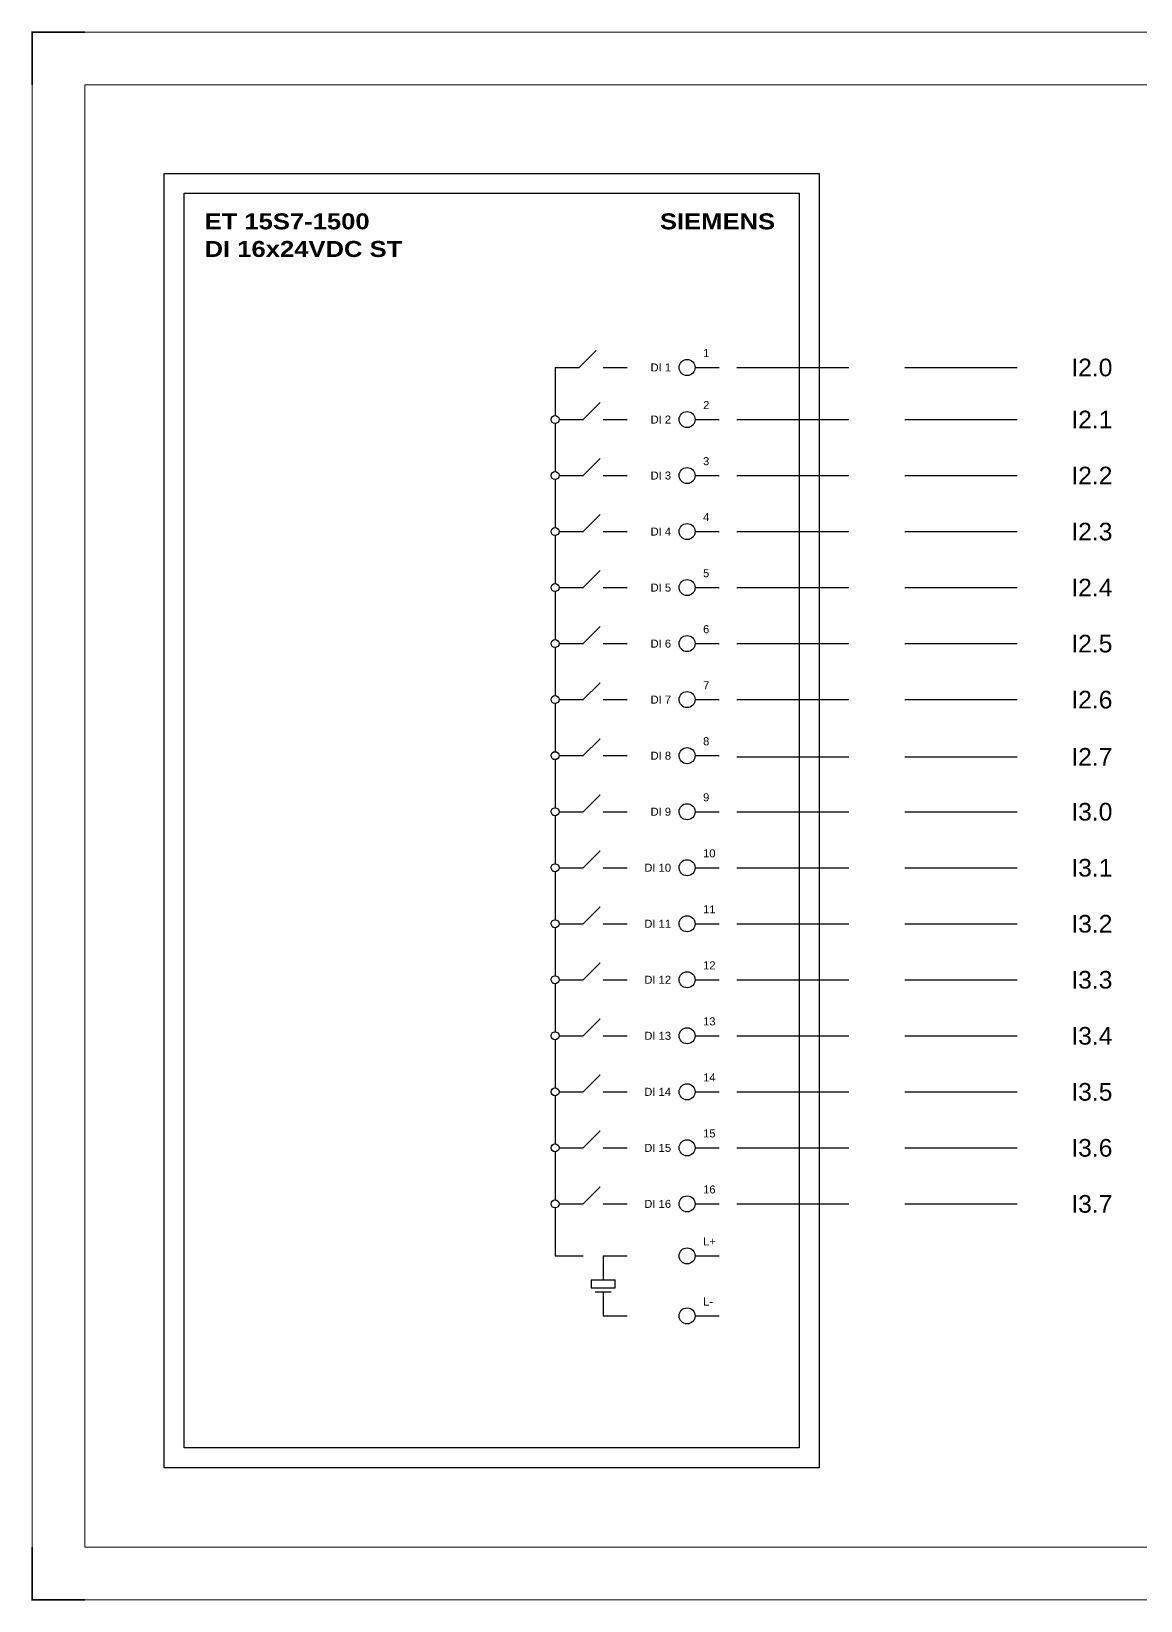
# Model space of a CAD drawing. Header units: centimetres. Extents: x -6233 to 67854, y 107 to 55669.
# Drawn here: x 110 to 3251, y 42496 to 46940 of the extents above; entities that cross this region are included whole.
import ezdxf
from ezdxf.enums import TextEntityAlignment as Align

# ---------------------------------------------------------------- set-up
doc = ezdxf.new("R2010")
doc.units = ezdxf.units.CM
doc.header["$LTSCALE"] = 25.4
doc.linetypes.add('HIDDEN', pattern=[0.375, 0.25, -0.125])
doc.layers.add('Etiket-Line-L', color=7, linetype='Continuous')
doc.layers.add('EtIket-Line-S', color=2, linetype='Continuous')
doc.styles.add('Bold', font='ariblk.ttf', dxfattribs={"height": 25.4})
doc.styles.get("Standard").update_dxf_attribs({"font": 'arial.ttf', "height": 25.4})

# ---------------------------------------------------------------- blocks, each defined once
blk = doc.blocks.new('x5 Out Line')
at = {"const_width": 0.3}
for points in [[(9.65, 286.71), (0, 286.71), (0, 277.06)], [(0, 9.65), (0, 0), (9.65, 0)]]:
    blk.add_lwpolyline(points, dxfattribs=at)
at = {"lineweight": 15}
blk.add_lwpolyline([(395.8, 9.65), (395.8, 277.06), (9.65, 277.06), (9.65, 9.65)], close=True, dxfattribs=at)
at = {"layer": 'EtIket-Line-S', "lineweight": 9, "ltscale": 0.5}
blk.add_lwpolyline([(0, 0), (405.45, 0), (405.45, 286.71), (0, 286.71)], close=True, dxfattribs=at)

msp = doc.modelspace()

# ---------------------------------------------------------------- linework, layer by layer
at = {"ltscale": 50}
for p, q in [((1661.1, 45988.3), (1709.2, 46036.3)), ((1593.1, 45988.3), (1661.1, 45988.3)), ((1593.1, 45988.3), (1593.1, 45852.3)), ((1729.1, 45988.3), (1797.1, 45988.3)), ((1672.5, 45840.9), (1720.6, 45889)), ((1593.1, 45829.6), (1593.1, 45693.6)), ((1604.5, 45840.9), (1672.5, 45840.9)), ((1729.1, 45840.9), (1797.1, 45840.9)), ((1672.5, 45682.3), (1720.6, 45730.4)), ((1593.1, 45671), (1593.1, 45535)), ((1604.5, 45682.3), (1672.5, 45682.3)), ((1729.1, 45682.3), (1797.1, 45682.3)), ((1672.5, 45523.6), (1720.6, 45571.7)), ((1593.1, 45512.3), (1593.1, 45376.3)), ((1604.5, 45523.6), (1672.5, 45523.6)), ((1729.1, 45523.6), (1797.1, 45523.6)), ((1672.5, 45365), (1720.6, 45413)), ((1593.1, 45353.6), (1593.1, 45217.6)), ((1604.5, 45365), (1672.5, 45365)), ((1729.1, 45365), (1797.1, 45365)), ((1672.5, 45206.3), (1720.6, 45254.4)), ((1593.1, 45195), (1593.1, 45059)), ((1604.5, 45206.3), (1672.5, 45206.3)), ((1729.1, 45206.3), (1797.1, 45206.3)), ((1672.5, 45047.7), (1720.6, 45095.7)), ((1593.1, 45036.3), (1593.1, 44900.3)), ((1604.5, 45047.7), (1672.5, 45047.7)), ((1729.1, 45047.7), (1797.1, 45047.7)), ((1672.5, 44889), (1720.6, 44937.1)), ((1604.5, 44889), (1672.5, 44889)), ((1729.1, 44889), (1797.1, 44889)), ((1593.1, 44877.7), (1593.1, 44741.7)), ((1672.5, 44730.3), (1720.6, 44778.4)), ((1593.1, 44719), (1593.1, 44583)), ((1604.5, 44730.3), (1672.5, 44730.3)), ((1729.1, 44730.3), (1797.1, 44730.3)), ((1672.5, 44571.7), (1720.6, 44619.8)), ((1593.1, 44560.3), (1593.1, 44424.4)), ((1604.5, 44571.7), (1672.5, 44571.7)), ((1729.1, 44571.7), (1797.1, 44571.7)), ((1672.5, 44413), (1720.6, 44461.1)), ((1593.1, 44401.7), (1593.1, 44265.7)), ((1604.5, 44413), (1672.5, 44413)), ((1729.1, 44413), (1797.1, 44413)), ((1672.5, 44254.4), (1720.6, 44302.4)), ((1593.1, 44243), (1593.1, 44107)), ((1604.5, 44254.4), (1672.5, 44254.4)), ((1729.1, 44254.4), (1797.1, 44254.4)), ((1672.5, 44095.7), (1720.6, 44143.8)), ((1593.1, 44084.4), (1593.1, 43948.4)), ((1604.5, 44095.7), (1672.5, 44095.7)), ((1729.1, 44095.7), (1797.1, 44095.7)), ((1672.5, 43937), (1720.6, 43985.1)), ((1593.1, 43925.7), (1593.1, 43789.7)), ((1604.5, 43937), (1672.5, 43937)), ((1729.1, 43937), (1797.1, 43937)), ((1672.5, 43778.4), (1720.6, 43826.5)), ((1604.5, 43778.4), (1672.5, 43778.4)), ((1729.1, 43778.4), (1797.1, 43778.4)), ((1593.1, 43767.1), (1593.1, 43631.1)), ((1672.5, 43619.7), (1720.6, 43667.8)), ((1593.1, 43608.4), (1593.1, 43472.4)), ((1604.5, 43619.7), (1672.5, 43619.7)), ((1729.1, 43619.7), (1797.1, 43619.7)), ((1593.1, 43472.4), (1672.5, 43472.4)), ((1729.1, 43472.4), (1797.1, 43472.4)), ((1729.1, 43472.4), (1729.1, 43404.4)), ((1695.1, 43404.4), (1763.1, 43404.4)), ((1695.1, 43404.4), (1695.1, 43382)), ((1695.1, 43382), (1763.1, 43382)), ((1763.1, 43382), (1763.1, 43404.4)), ((1706.5, 43370.4), (1751.8, 43370.4)), ((1729.1, 43370.4), (1729.1, 43302.4)), ((1729.1, 43302.4), (1797.1, 43302.4))]:
    msp.add_line(p, q, dxfattribs=at)
at = {"color": 6, "ltscale": 50}
for p, q in [((1989.5, 45988.3), (2057.5, 45988.3)), ((1989.5, 45840.9), (2057.5, 45840.9)), ((1989.5, 45682.3), (2057.5, 45682.3)), ((1989.5, 45523.6), (2057.5, 45523.6)), ((1989.5, 45365), (2057.5, 45365)), ((1989.5, 45206.3), (2057.5, 45206.3)), ((1989.5, 45047.7), (2057.5, 45047.7)), ((1989.5, 44889), (2057.5, 44889)), ((1989.5, 44730.3), (2057.5, 44730.3)), ((1989.5, 44571.7), (2057.5, 44571.7)), ((1989.5, 44413), (2057.5, 44413)), ((1989.5, 44254.4), (2057.5, 44254.4)), ((1989.5, 44095.7), (2057.5, 44095.7)), ((1989.5, 43937), (2057.5, 43937)), ((1989.5, 43778.4), (2057.5, 43778.4)), ((1989.5, 43619.7), (2057.5, 43619.7)), ((1989.5, 43472.4), (2057.5, 43472.4)), ((1989.5, 43302.4), (2057.5, 43302.4))]:
    msp.add_line(p, q, dxfattribs=at)
at = {"color": 146, "linetype": 'HIDDEN', "ltscale": 50, "true_color": 0x105689}
for p, q in [((2107.5, 45988.3), (2954.9, 45988.3)), ((2107.5, 45840.9), (2954.9, 45840.9)), ((2107.5, 45682.3), (2954.9, 45682.3)), ((2107.5, 45523.6), (2954.9, 45523.6)), ((2107.5, 45365), (2954.9, 45365)), ((2107.5, 45206.3), (2954.9, 45206.3)), ((2107.5, 45047.7), (2954.9, 45047.7)), ((2107.5, 44885.8), (2954.9, 44885.8)), ((2107.5, 44730.3), (2954.9, 44730.3)), ((2107.5, 44571.7), (2954.9, 44571.7)), ((2107.5, 44413), (2954.9, 44413)), ((2107.5, 44254.4), (2954.9, 44254.4)), ((2107.5, 44095.7), (2954.9, 44095.7)), ((2107.5, 43937), (2954.9, 43937)), ((2107.5, 43778.4), (2954.9, 43778.4)), ((2107.5, 43619.7), (2954.9, 43619.7))]:
    msp.add_line(p, q, dxfattribs=at)
at = {"ltscale": 50}
msp.add_lwpolyline([(486.1, 46538.1), (2340.8, 46538.1), (2340.8, 42872.3), (486.1, 42872.3)], close=True, dxfattribs=at)
at = {"color": 6, "ltscale": 50}
msp.add_lwpolyline([(542.8, 46481.5), (2284.1, 46481.5), (2284.1, 42929), (542.8, 42929)], close=True, dxfattribs=at)
at = {"color": 6, "ltscale": 500}
for centre in [(1966.8, 45988.3), (1966.8, 45840.9), (1966.8, 45682.3), (1966.8, 45523.6), (1966.8, 45365), (1966.8, 45206.3), (1966.8, 45047.7), (1966.8, 44889), (1966.8, 44730.3), (1966.8, 44571.7), (1966.8, 44413), (1966.8, 44254.4), (1966.8, 44095.7), (1966.8, 43937), (1966.8, 43778.4), (1966.8, 43619.7), (1966.8, 43472.4), (1966.8, 43302.4)]:
    msp.add_circle(centre, 22.7, dxfattribs=at)
at = {"ltscale": 500}
for centre in [(1593.1, 45840.9), (1593.1, 45682.3), (1593.1, 45523.6), (1593.1, 45365), (1593.1, 45206.3), (1593.1, 45047.7), (1593.1, 44889), (1593.1, 44730.3), (1593.1, 44571.7), (1593.1, 44413), (1593.1, 44254.4), (1593.1, 44095.7), (1593.1, 43937), (1593.1, 43778.4), (1593.1, 43619.7)]:
    msp.add_circle(centre, 11.3, dxfattribs=at)

# ---------------------------------------------------------------- block references
at = {"layer": 'Etiket-Line-L', "lineweight": 0, "xscale": 15.48351216233742, "yscale": 15.48351216233742, "zscale": 15.48351216233742}
msp.add_blockref('x5 Out Line', (112.3, 42498.5), dxfattribs=at)

# ---------------------------------------------------------------- texts
at = {"ltscale": 500, "style": 'Bold'}
for s, p in [('ET 15S7-1500', (600.4, 46424.8)), ('DI 16x24VDC ST', (600.4, 46346.6))]:
    msp.add_text(s, height=45.331, dxfattribs=at).set_placement(p, align=Align.TOP_LEFT)
msp.add_text('SIEMENS', height=45.33, dxfattribs=at).set_placement((2216.1, 46424.8), align=Align.TOP_RIGHT)
at = {"ltscale": 500}
for s, height, p in [('1', 22.7, (2012.2, 46010.9)), ('2', 22.7, (2012.2, 45863.6)), ('3', 22.7, (2012.2, 45704.9)), ('4', 22.7, (2012.2, 45546.3)), ('5', 22.7, (2012.2, 45387.6)), ('6', 22.7, (2012.2, 45229)), ('7', 22.7, (2012.2, 45070.3)), ('8', 22.7, (2012.2, 44911.7)), ('9', 22.7, (2012.2, 44753)), ('10', 22.67, (2012.2, 44594.3)), ('11', 22.67, (2012.2, 44435.7)), ('12', 22.67, (2012.2, 44277)), ('13', 22.67, (2012.2, 44118.4)), ('14', 22.67, (2012.2, 43959.7)), ('15', 22.67, (2012.2, 43801.1)), ('16', 22.67, (2012.2, 43642.4)), ('L+', 22.67, (2012.2, 43495.1)), ('L-', 22.67, (2012.2, 43325.1))]:
    msp.add_text(s, height=height, dxfattribs=at).set_placement(p, align=Align.BOTTOM_LEFT)
for s, p in [('DI 1', (1921.5, 45988.3)), ('DI 2', (1921.5, 45840.9)), ('DI 3', (1921.5, 45682.3)), ('DI 4', (1921.5, 45523.6)), ('DI 5', (1921.5, 45365)), ('DI 6', (1921.5, 45206.3)), ('DI 7', (1921.5, 45047.7)), ('DI 8', (1921.5, 44889)), ('DI 9', (1921.5, 44730.3)), ('DI 10', (1921.5, 44571.7)), ('DI 11', (1921.5, 44413)), ('DI 12', (1921.5, 44254.4)), ('DI 13', (1921.5, 44095.7)), ('DI 14', (1921.5, 43937)), ('DI 15', (1921.5, 43778.4)), ('DI 16', (1921.5, 43619.7))]:
    msp.add_text(s, height=22.67, dxfattribs=at).set_placement(p, align=Align.MIDDLE_RIGHT)
for s, p in [('I2.0', (3054.9, 45988.3)), ('I2.1', (3054.9, 45840.9)), ('I2.2', (3054.9, 45682.3)), ('I2.3', (3054.9, 45523.6)), ('I2.4', (3054.9, 45365)), ('I2.5', (3054.9, 45206.3)), ('I2.6', (3054.9, 45047.7)), ('I2.7', (3054.9, 44885.8)), ('I3.0', (3054.9, 44730.3)), ('I3.1', (3054.9, 44571.7)), ('I3.2', (3054.9, 44413)), ('I3.3', (3054.9, 44254.4)), ('I3.4', (3054.9, 44095.7)), ('I3.5', (3054.9, 43937)), ('I3.6', (3054.9, 43778.4)), ('I3.7', (3054.9, 43619.7))]:
    msp.add_text(s, height=50, dxfattribs=at).set_placement(p, align=Align.MIDDLE_LEFT)

doc.saveas('drawing.dxf')
